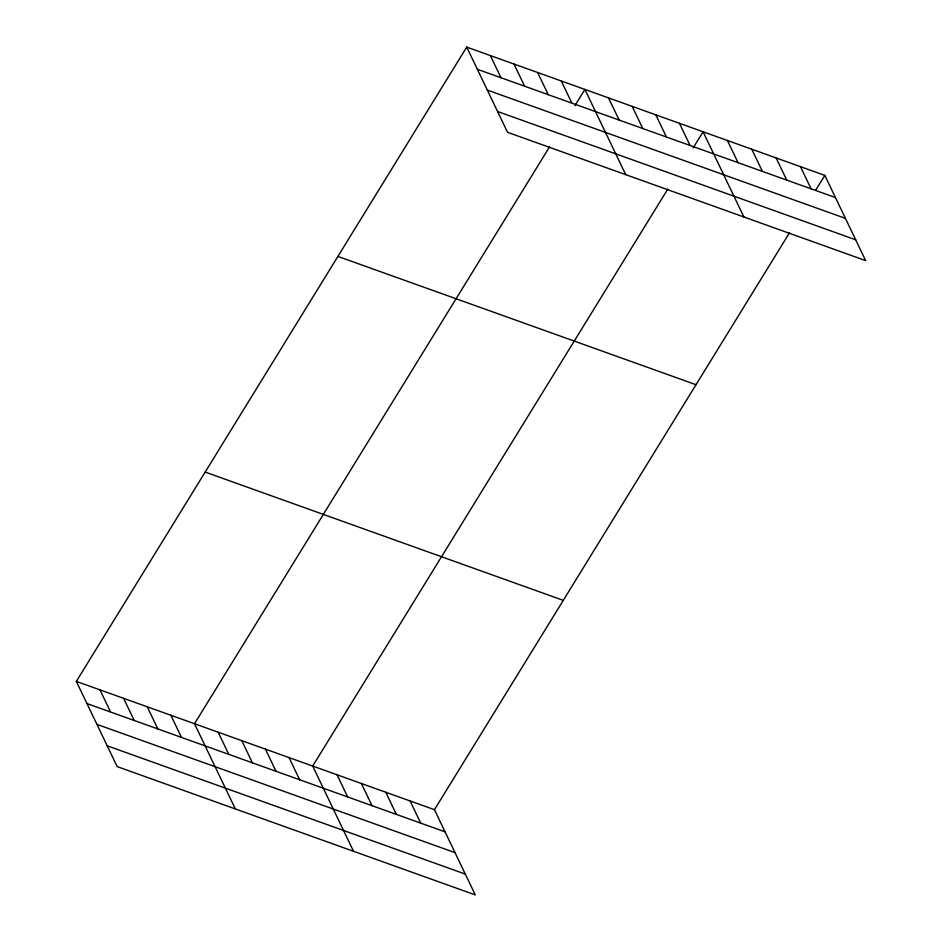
<?xml version="1.0" encoding="UTF-8"?>
<svg xmlns="http://www.w3.org/2000/svg" width="942" height="942" viewBox="0 0 942 942"><rect width="100%" height="100%" fill="white"/><g stroke="black" fill="none" stroke-linecap="round" stroke-linejoin="round"><path stroke-width="1.41" d="M76.337 681.396L434.45 809.684L475.274 894.9L117.173 766.611L76.337 681.396L466.726 47.1L824.827 175.389L865.663 260.604L507.55 132.316L466.726 47.1M549.622 146.752L194.511 723.727L235.347 808.942M574.926 105.634L584.9 89.431L625.723 174.659M667.796 189.083L312.685 766.058L353.521 851.285M693.112 147.965L703.073 131.774L743.909 216.99M434.45 809.684L789.561 232.698M815.631 190.343L824.827 175.389M477.347 69.272L835.46 197.561M487.308 90.079L845.421 218.367M497.588 111.509L855.689 239.798M337.895 256.412L696.008 384.701M205.168 472.072L563.281 600.36M86.958 703.556L445.071 831.845M96.932 724.363L455.045 852.651M107.2 745.805L465.313 874.094M800.476 166.663L811.097 188.836M776.126 157.938L786.747 180.11M751.775 149.213L762.396 171.385M727.424 140.499L738.045 162.66M679.441 123.308L690.062 145.468M655.809 114.842L666.43 137.002M632.164 106.375L642.785 128.536M608.532 97.897L619.153 120.07M561.267 80.965L571.888 103.137M537.623 72.499L548.244 94.671M513.991 64.032L524.612 86.205M490.358 55.566L500.979 77.739M410.1 800.959L420.721 823.131M385.749 792.234L396.37 814.406M361.398 783.508L372.019 805.681M337.048 774.783L347.669 796.956M289.053 757.592L299.674 779.764M265.42 749.126L276.041 771.298M241.788 740.659L252.409 762.832M218.144 732.193L228.776 754.365M170.879 715.261L181.5 737.433M147.246 706.794L157.867 728.967M123.602 698.328L134.235 720.5M99.97 689.862L110.591 712.022"/></g></svg>
